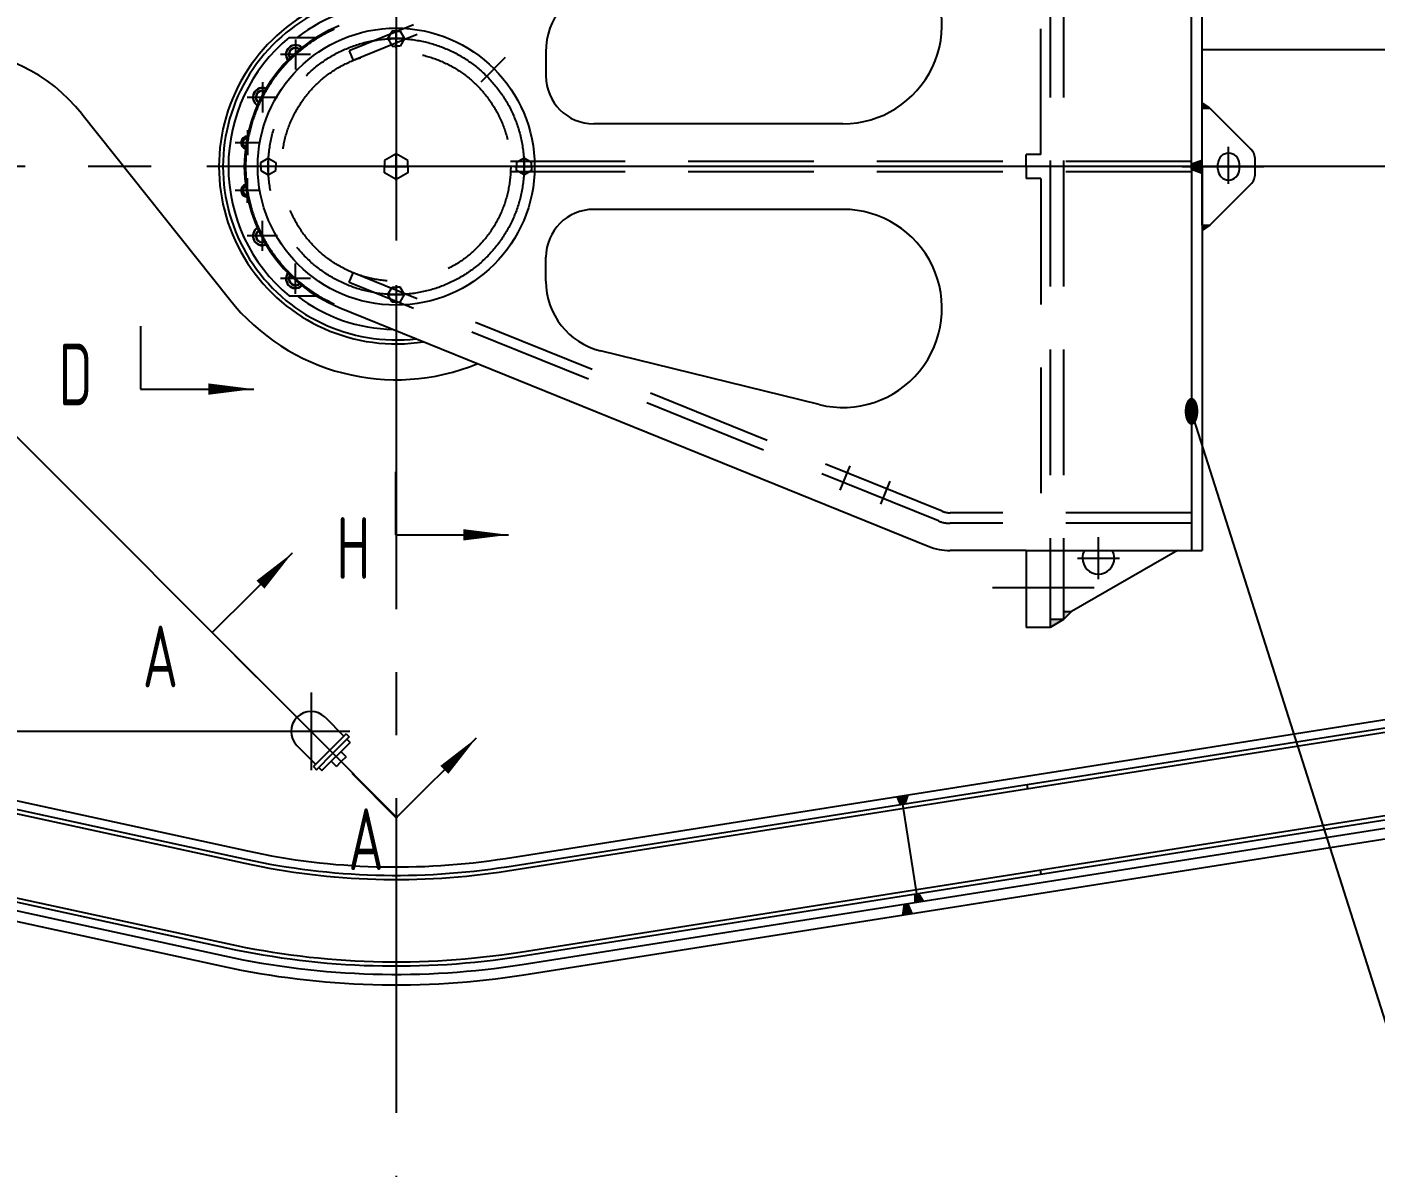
# Model space of a CAD drawing. Header units: millimetres. Extents: x -44903 to -2851, y -697 to 17820.
# Drawn here: x -34613 to -31400, y 11468 to 14185 of the extents above; entities that cross this region are included whole.
import ezdxf
from ezdxf.enums import TextEntityAlignment as Align

# ---------------------------------------------------------------- set-up
doc = ezdxf.new("R2010")
doc.units = ezdxf.units.MM
doc.header["$LTSCALE"] = 600
doc.linetypes.add('F', pattern=[0.75, 0.5, -0.25])
doc.linetypes.add('G', pattern=[2, 1.25, -0.25, 0.25, -0.25])
for name, color, linetype in [('01', 7, 'Continuous'), ('02', 1, 'Continuous'), ('04', 2, 'F'), ('05', 142, 'G'), ('08', 1, 'Continuous'), ('11', 3, 'Continuous')]:
    doc.layers.add(name, color=color, linetype=linetype)
doc.styles.get("Standard").update_dxf_attribs({"font": 'isocp', "width": 0.707, "bigfont": 'intecad.shx'})
doc.dimstyles.new('INTE$2', dxfattribs={"dimscale": 60, "dimtxt": 3.5, "dimasz": 3, "dimexe": 3, "dimexo": 0, "dimgap": 1, "dimtad": 1, "dimtih": 1, "dimtoh": 1, "dimdec": 3, "dimdsep": 46, "dimtxsty": 'Standard', "dimcen": 0, "dimclrd": 1, "dimclre": 1, "dimclrt": 3, "dimaunit": 1, "dimadec": 0, "dimazin": 0, "dimtfac": 1, "dimtdec": 3, "dimtmove": 0, "dimatfit": 0, "dimfxl": 1, "dimarcsym": 0})

# ---------------------------------------------------------------- blocks, each defined once
blk = doc.blocks.new('*D93')
at = {"layer": '08', "color": 1, "lineweight": -2}
for p, q in [((-33936.2, 12505.9), (-34970.3, 13540)), ((-34028.7, 12505.9), (-35398.6, 12505.9))]:
    blk.add_line(p, q, dxfattribs=at)
for start, end in [(143.0486, 149.2464), (165.2845, 171.9514)]:
    blk.add_arc((-33936.2, 12505.9), 1282.4, start, end, dxfattribs=at)
at = {"layer": '08', "color": 1}
for points in [[(-34983.7, 13296.5), (-34938.4, 13257.2), (-34843, 13412.7)], [(-35176.1, 12683.4), (-35235.9, 12687.6), (-35218.6, 12505.9)]]:
    blk.add_solid(points, dxfattribs=at)
at = {"layer": 'DEFPOINTS', "color": 0}
for p in [(-35046.8, 13147.1), (-34028.7, 12505.9), (-33936.2, 12505.9), (-33843.7, 12505.9), (-33730.4, 12300.2)]:
    blk.add_point(p, dxfattribs=at)
at = {"layer": '08', "color": 3, "insert": (-35121, 12996.7), "char_height": 210, "attachment_point": 5}
blk.add_mtext('45°', dxfattribs=at)
blk = doc.blocks.new('*D107')
at = {"layer": '08', "color": 1, "lineweight": -2}
for p, q in [((-40486.6, 14108.5), (-40220.8, 14374.3)), ((-40300.4, 13511.1), (-39733.1, 13511.1))]:
    blk.add_line(p, q, dxfattribs=at)
for start, end in [(63.5375, 82.075), (360, 45), (322.4163, 360), (322.925, 341.4625)]:
    blk.add_arc((-40743.2, 13851.9), 558.8, start, end, dxfattribs=at)
at = {"layer": '08', "color": 1}
for points in [[(-40476.7, 14376.5), (-40511.7, 14327.8), (-40348.1, 14247)], [(-40243, 13679.1), (-40183.8, 13669.4), (-40184.4, 13851.9)]]:
    blk.add_solid(points, dxfattribs=at)
at = {"layer": 'DEFPOINTS', "color": 0}
for p in [(-40486.6, 14108.5), (-40259.3, 14131.3), (-41068.3, 13851.9), (-40743.2, 13851.9), (-22617.3, 13851.9)]:
    blk.add_point(p, dxfattribs=at)
at = {"layer": '08', "color": 3, "insert": (-39926.8, 13676.1), "char_height": 210, "attachment_point": 5}
blk.add_mtext('45°', dxfattribs=at)
blk = doc.blocks.new('*D114')
at = {"layer": '08', "color": 1, "lineweight": -2}
blk.add_line((-27154.4, 16020.6), (-27444.7, 16174.6), dxfattribs=at)
for start, end in [(154.2198, 163.9814), (168.0614, 177.8411)]:
    blk.add_arc((-23065.2, 13851.9), 4777.3, start, end, dxfattribs=at)
at = {"layer": '08', "color": 1}
for points in [[(-27393.8, 15943.2), (-27340.2, 15916.1), (-27285.7, 16090.2)], [(-27809.1, 14031.3), (-27869.1, 14032.5), (-27842.5, 13851.9)]]:
    blk.add_solid(points, dxfattribs=at)
at = {"layer": 'DEFPOINTS', "color": 0}
for p in [(-27154.4, 16020.6), (-27592.3, 15377.7), (-41068.3, 13851.9), (-23065.2, 13851.9), (-22617.3, 13851.9)]:
    blk.add_point(p, dxfattribs=at)
at = {"layer": '08', "color": 3, "insert": (-27701.2, 15005.2), "char_height": 210, "attachment_point": 5}
blk.add_mtext('28°', dxfattribs=at)
blk = doc.blocks.new('*U138')
at = {"layer": '01'}
for p, q in [((0, 20), (-18, 9.6)), ((-18, 9.6), (-18, 0)), ((-18, -9.6), (-18, 0)), ((18, 9.6), (0, 20)), ((18, 0), (18, 9.6)), ((18, 0), (18, -9.6)), ((0, -20), (-18, -9.6)), ((18, -9.6), (0, -20))]:
    blk.add_line(p, q, dxfattribs=at)
at = {"layer": '05'}
for p, q in [((-19.7, 0), (20.5, 0)), ((0, 21.6), (0, -21.2))]:
    blk.add_line(p, q, dxfattribs=at)
blk = doc.blocks.new('*U139')
at = {"layer": '01'}
for p, q in [((0, 30.4), (-27.5, 14.5)), ((-27.5, 14.5), (-27.5, 0)), ((-27.5, -14.5), (-27.5, 0)), ((27.5, 14.5), (0, 30.4)), ((27.5, 0), (27.5, 14.5)), ((27.5, 0), (27.5, -14.5)), ((0, -30.4), (-27.5, -14.5)), ((27.5, -14.5), (0, -30.4))]:
    blk.add_line(p, q, dxfattribs=at)
at = {"layer": '05'}
for p, q in [((-29.2, 0), (30, 0)), ((0, 32), (0, -31.6))]:
    blk.add_line(p, q, dxfattribs=at)

msp = doc.modelspace()

# ---------------------------------------------------------------- hatches: boundary and pattern name
at = {"layer": '01'}
for points in [[(-31793.2044, 13991.4243), (-31812.2044, 13991.4243), (-31812.2044, 14003.4323)], [(-31793.2044, 13712.4243), (-31812.2044, 13700.0192), (-31812.2044, 13712.4243)], [(-32496.6911, 12098.2878), (-32476.7139, 12101.4415), (-32487.835, 12119.9336), (-32496.5843, 12118.5523)]]:
    msp.add_hatch(color=256, dxfattribs=at).paths.add_polyline_path(points)
h = msp.add_hatch(color=256, dxfattribs=at)
h.paths.add_polyline_path([(-31837.2044, 13851.9243), (-31837.2044, 13858.4243), (-31812.2044, 13867.5236), (-31812.2044, 13851.9243)])
h.paths.add_polyline_path([(-31812.2044, 13851.9243), (-31812.2044, 13836.3251), (-31837.2044, 13845.4243), (-31837.2044, 13851.9243)])
h = msp.add_hatch(color=256, dxfattribs=at)
h.paths.add_polyline_path([(-32142.2044, 12772.4243), (-32174.2044, 12753.4243), (-32174.2044, 12772.4243)])
h.paths.add_polyline_path([(-32123.2044, 12791.9156), (-32142.2044, 12772.4243), (-32142.2044, 12791.9156)])
h = msp.add_hatch(color=256, dxfattribs=at)
h.paths.add_polyline_path([(-32526.2044, 12352.8967), (-32539.2044, 12350.8431), (-32530.9242, 12331.9031), (-32526.2044, 12332.6487)])
h.paths.add_polyline_path([(-32514.2044, 12349.8932), (-32514.2044, 12354.7923), (-32526.2044, 12352.8967), (-32526.2044, 12332.6487), (-32519.8496, 12333.6525)])
h.paths.add_polyline_path([(-32512.4026, 12355.0769), (-32514.2044, 12354.7923), (-32514.2044, 12349.8932)])
h = msp.add_hatch(color=256, dxfattribs=at)
h.paths.add_polyline_path([(-32518.067, 12094.9133), (-32521.8404, 12094.3176), (-32526.4153, 12068.2858), (-32514.1686, 12070.2191)])
h.paths.add_polyline_path([(-32514.2044, 12095.5231), (-32518.067, 12094.9133), (-32514.1686, 12070.2191), (-32503.7777, 12071.8595)])

# ---------------------------------------------------------------- linework, layer by layer
at = {"layer": '01', "color": 7, "linetype": 'Continuous'}
for p, q in [((-31837.2044, 13858.4243), (-31837.2044, 14766.4243)), ((-31812.2044, 13851.9243), (-31812.2044, 14766.4243)), ((-33988.422, 14159.9243), (-33923.4148, 14159.9243)), ((-31812.2044, 14130.9243), (-31371.2044, 14130.9243)), ((-31793.2044, 13991.4243), (-31696.3344, 13894.5543)), ((-34482.5113, 13977.7228), (-34130.7121, 13535.6149)), ((-32668.2044, 13953.9243), (-33262.2044, 13953.9243)), ((-31812.2044, 13851.9243), (-31812.2044, 12937.4243)), ((-31774.2044, 13845.4243), (-31774.2044, 13858.4243)), ((-31723.2044, 13845.4243), (-31723.2044, 13858.4243)), ((-31837.2044, 13845.4243), (-31837.2044, 12937.4243)), ((-31793.2044, 13712.4243), (-31696.3344, 13809.2944)), ((-32668.2044, 13749.9243), (-33262.2044, 13749.9243)), ((-33988.422, 13543.9243), (-33923.4148, 13543.9243)), ((-33869.1912, 13516.4372), (-32464.796, 12947.1779)), ((-32231.2044, 12936.9243), (-32412.2044, 12936.9243)), ((-32231.2044, 12937.4243), (-31812.2044, 12937.4243)), ((-32231.2044, 12937.4243), (-32231.2044, 12753.4243)), ((-32174.2044, 12920.731), (-32174.2044, 12753.4243)), ((-32142.2044, 12937.4243), (-32142.2044, 12772.4243)), ((-31870.9892, 12937.4243), (-32123.2044, 12791.9156)), ((-32142.2044, 12791.9156), (-32123.2044, 12791.9156)), ((-33902.6169, 12539.5119), (-33857.6212, 12494.5163)), ((-33969.792, 12472.3368), (-33924.7963, 12427.3411)), ((-33850.4215, 12487.3166), (-33842.9223, 12479.8173)), ((-33917.5967, 12420.1414), (-33910.0974, 12412.6422)), ((-32229.8742, 12379.429), (-32228.2999, 12369.4563)), ((-32526.2044, 12332.6487), (-32492.5076, 12119.1959)), ((-32197.7367, 12175.8539), (-32196.1774, 12165.9762))]:
    msp.add_line(p, q, dxfattribs=at)
at = {"layer": '01'}
for p, q in [((-33376.2044, 14124.9243), (-33376.2044, 14067.9243)), ((-31793.2044, 13991.4243), (-31812.2044, 14003.4323)), ((-31812.2044, 13712.4243), (-31812.2044, 13991.4243)), ((-31812.2044, 13991.4243), (-31793.2044, 13991.4243)), ((-31837.2044, 13858.4243), (-31812.2044, 13867.5236)), ((-31837.2044, 13845.4243), (-31837.2044, 13858.4243)), ((-31685.2044, 13836.1645), (-31685.2044, 13867.6842)), ((-31837.2044, 13845.4243), (-31812.2044, 13836.3251)), ((-33472.7604, 12203.3705), (-23406.9077, 13792.4213)), ((-33469.6417, 12183.6151), (-23395.1224, 13774.0342)), ((-33468.0824, 12173.7374), (-23413.3184, 13761.0378)), ((-31812.2044, 13712.4243), (-31793.2044, 13712.4243)), ((-31793.2044, 13712.4243), (-31812.2044, 13700.0192)), ((-33376.2044, 13578.9243), (-33376.2044, 13635.9243)), ((-33437.5193, 11980.135), (-23362.9999, 13570.5541)), ((-33435.9599, 11970.2573), (-23361.4405, 13560.6764)), ((-33432.8392, 11950.5023), (-23364.6355, 13539.9243)), ((-33428.9384, 11925.8085), (-23362.6743, 13514.9243)), ((-34342.8044, 13471.7396), (-34342.8044, 13321.7396)), ((-32724.5117, 13284.7399), (-33246.0033, 13412.8628)), ((-40435.7356, 13359.28), (-34137.8203, 11990.3898)), ((-40432.2044, 13338.0455), (-34142.0682, 11970.8461)), ((-33735.03, 13124.4242), (-33735.03, 12974.4242)), ((-32123.2044, 12791.9156), (-32142.2044, 12772.4243)), ((-37998.4357, 12783.4673), (-34147.3782, 11946.4165)), ((-32142.2044, 12772.4243), (-32174.2044, 12753.4243)), ((-32142.2044, 12772.4243), (-32174.2044, 12772.4243)), ((-34171.6775, 12741.3975), (-34065.9455, 12634.9986)), ((-32174.2044, 12753.4243), (-32231.2044, 12753.4243)), ((-36306.5771, 12703.2927), (-34087.6947, 12221.0051)), ((-36306.5771, 12682.8257), (-34091.9426, 12201.4614)), ((-36286.5817, 12668.2461), (-34094.0666, 12191.6896)), ((-33910.0974, 12412.6422), (-33842.9223, 12479.8173)), ((-33852.2129, 12499.9245), (-33891.2088, 12460.9287)), ((-33845.0133, 12492.7248), (-33884.0091, 12453.729)), ((-33852.2129, 12499.9245), (-33845.0133, 12492.7248)), ((-36286.5817, 12467.6696), (-34135.6963, 12000.1616)), ((-33930.2046, 12421.9329), (-33891.2088, 12460.9287)), ((-33923.0049, 12414.7332), (-33884.0091, 12453.729)), ((-33852.548, 12445.439), (-33864.9243, 12457.8153)), ((-33852.548, 12445.439), (-33864.1336, 12433.8535)), ((-33930.2046, 12421.9329), (-33923.0049, 12414.7332)), ((-33875.7191, 12422.2679), (-33888.0954, 12434.6442)), ((-33875.7191, 12422.2679), (-33864.1336, 12433.8535)), ((-33838.9365, 12406.5579), (-33733.2044, 12300.159)), ((-32530.9242, 12331.9031), (-32539.2044, 12350.8431)), ((-32519.8496, 12333.6525), (-32512.4026, 12355.0769)), ((-32496.5843, 12118.5523), (-32496.6911, 12098.2878)), ((-32487.835, 12119.9336), (-32476.7139, 12101.4415)), ((-32521.8404, 12094.3176), (-32526.4153, 12068.2858)), ((-32518.067, 12094.9133), (-32514.1686, 12070.2191)), ((-32514.2044, 12095.5231), (-32503.7777, 12071.8595))]:
    msp.add_line(p, q, dxfattribs=at)
at = {"layer": '01', "color": 7, "linetype": 'Continuous'}
msp.add_circle((-33733.2044, 13851.9243), 330, dxfattribs=at)
for centre, radius, start, end in [((-32668.2044, 14189.9243), 236, 270, 103.8033355), ((-33733.2044, 13851.9243), 413, 83.2893272, 276.7106728), ((-33733.2044, 13851.9243), 388, 90.9704971, 127.4565812), ((-33733.2044, 13851.9243), 362, 112.0647419, 180), ((-33733.2044, 13851.9243), 400, 129.6461111, 180), ((-33973.1878, 14118.9243), 23, 47.6281465, 216.271147), ((-33973.1878, 14118.9243), 22, 48.0512983, 215.8479952), ((-33262.2044, 14067.9243), 114, 180, 270), ((-34052.0398, 14016.9243), 23, 68.3165536, 236.959554), ((-34087.6505, 13908.9243), 15.5, 90.81311, 250.9153628), ((-31748.7044, 13858.4243), 25.5, 0, 180), ((-31723.2044, 13867.6842), 38, 0, 45), ((-33733.2044, 13851.9243), 400, 180, 230.3538889), ((-33733.2044, 13851.9243), 362, 180, 247.9352581), ((-31748.7044, 13845.4243), 25.5, 180, 0), ((-31723.2044, 13836.1645), 38, 315, 0), ((-34087.6505, 13794.9243), 15.5, 109.0846372, 269.18689), ((-33262.2044, 13635.9243), 114, 90, 180), ((-32668.2044, 13513.9243), 236, 256.1966645, 90), ((-34052.0398, 13686.9243), 23, 123.040446, 291.6834464), ((-33973.1878, 13584.9243), 23, 143.728853, 323.1509245), ((-33973.1878, 13584.9243), 22, 144.1520048, 322.4945119), ((-33733.2044, 13851.9243), 388, 232.5434188, 269.0295029), ((-32412.2044, 13076.9243), 140, 247.9352581, 270), ((-32059.2044, 12918.9156), 38, 150.8516225, 180), ((-32059.2044, 12918.9156), 38, 180, 0), ((-32059.2044, 12918.9156), 38, 0, 29.1483775), ((-33936.2044, 12505.9243), 47.5, 45, 225)]:
    msp.add_arc(centre, radius, start, end, dxfattribs=at)
at = {"layer": '01'}
for centre, radius, start, end in [((-33733.2044, 13851.9243), 422.5, 81.0244315, 278.9755685), ((-33205.2044, 14124.9243), 171, 103.8033355, 180), ((-34800.2044, 13724.9243), 406, 38.5103718, 90), ((-33973.1878, 14118.9243), 15.1936, 52.1514572, 211.7478363), ((-34052.0398, 14016.9243), 22, 68.7397053, 236.5364023), ((-34052.0398, 14016.9243), 15.1936, 72.8398643, 232.4362434), ((-34087.6505, 13908.9243), 14.5, 91.6750112, 250.0534616), ((-34087.6505, 13908.9243), 10.3177, 96.9817763, 244.7466965), ((-34087.6505, 13794.9243), 14.5, 109.9465384, 268.3249888), ((-34087.6505, 13794.9243), 10.3177, 115.2533035, 263.0182237), ((-34052.0398, 13686.9243), 22, 123.4635977, 291.2602947), ((-34052.0398, 13686.9243), 15.1936, 127.5637566, 287.1601357), ((-33973.1878, 13584.9243), 15.1936, 148.2521637, 315.5949037), ((-33205.2044, 13578.9243), 171, 180, 256.1966645), ((-33733.2044, 13851.9243), 508, 218.5103718, 292.4885326), ((-33733.2044, 13851.9243), 1669, 257.7371529, 278.9767618), ((-33733.2044, 13851.9243), 1699, 257.7371529, 278.9767618), ((-33733.2044, 13851.9243), 1689, 257.7371529, 278.9767618), ((-33733.2044, 13851.9243), 1905, 257.7371529, 278.9767618), ((-33733.2044, 13851.9243), 1895, 257.7371529, 278.9767618), ((-33733.2044, 13851.9243), 1925, 257.7371529, 278.9767618), ((-33733.2044, 13851.9243), 1950, 257.7371529, 278.9767618)]:
    msp.add_arc(centre, radius, start, end, dxfattribs=at)
at = {"layer": '02'}
for p, q in [((-34342.8044, 13321.7396), (-34072.8044, 13321.7396)), ((-31837.2044, 13265.5791), (-31258.586, 11445.3356)), ((-33735.03, 12974.4242), (-33465.03, 12974.4242)), ((-34171.6775, 12741.3975), (-33980.1595, 12931.7152)), ((-33733.2044, 12300.159), (-33541.6864, 12490.4767))]:
    msp.add_line(p, q, dxfattribs=at)
for points in [[(-34072.8044, 13321.7396, 0, 27, 0), (-34180.8044, 13321.7396, 0, 0, 0)], [(-33465.03, 12974.4242, 0, 27, 0), (-33573.03, 12974.4242, 0, 0, 0)], [(-33980.1595, 12931.7152, 0, 27, 0), (-34056.7667, 12855.5881, 0, 0, 0)], [(-33541.6864, 12490.4767, 0, 27, 0), (-33618.2936, 12414.3496, 0, 0, 0)]]:
    msp.add_lwpolyline(points, format="xyseb", dxfattribs=at)
at = {"layer": '02', "color": 1, "linetype": 'Continuous'}
for centre, radius, start, end in [((-33973.1878, 14118.9243), 16.2104, 51.3459315, 212.553362), ((-34052.0398, 14016.9243), 16.2104, 72.0343385, 233.2417691), ((-34087.6505, 13908.9243), 11.188, 95.5598241, 246.1686486), ((-34087.6505, 13794.9243), 11.188, 113.8313514, 264.4401759), ((-34052.0398, 13686.9243), 16.2104, 126.7582309, 287.9656615), ((-33973.1878, 13584.9243), 16.2104, 147.446638, 317.0170256)]:
    msp.add_arc(centre, radius, start, end, dxfattribs=at)
at = {"layer": '04', "color": 2, "linetype": 'F'}
for p, q in [((-32174.2044, 14766.4243), (-32174.2044, 12920.731)), ((-32142.2044, 14766.4243), (-32142.2044, 12937.4243)), ((-32440.7114, 14696.3842), (-33845.0976, 14128.1198)), ((-32431.3341, 14673.2095), (-33835.7203, 14104.9451)), ((-32196.2044, 13880.4243), (-32196.2044, 14667.4243)), ((-31837.2044, 13864.4243), (-33460.4907, 13864.4243)), ((-32196.2044, 13880.4243), (-32231.2044, 13880.4243)), ((-32231.2044, 13851.9243), (-32231.2044, 13880.4243)), ((-32231.2044, 13851.9243), (-32231.2044, 13823.4243)), ((-31837.2044, 13839.4243), (-33460.4907, 13839.4243)), ((-32196.2044, 13823.4243), (-32231.2044, 13823.4243)), ((-32196.2044, 13823.4243), (-32196.2044, 13036.4243)), ((-32431.3341, 13030.6392), (-33835.7203, 13598.9036)), ((-32440.7114, 13007.4645), (-33845.0976, 13575.7289)), ((-31837.2044, 13026.9156), (-32412.2044, 13026.9156)), ((-31837.2044, 13001.9156), (-32412.2044, 13001.9156))]:
    msp.add_line(p, q, dxfattribs=at)
at = {"layer": '04'}
for p, q in [((-33845.0976, 14128.1198), (-33835.4888, 14105.0388)), ((-33845.0976, 13575.7289), (-33835.7203, 13598.9036))]:
    msp.add_line(p, q, dxfattribs=at)
at = {"layer": '04', "color": 2, "linetype": 'F'}
msp.add_circle((-33733.2044, 13851.9243), 273, dxfattribs=at)
for radius in [51, 76]:
    msp.add_arc((-32412.2044, 13077.9156), radius, 247.97, 270, dxfattribs=at)
at = {"layer": '05'}
for p, q in [((-33733.2044, 14746.9535), (-33733.2044, 4103.6544)), ((-33733.2044, 14425.7357), (-33733.2044, 13357.3003)), ((-33733.2044, 14134.2544), (-33733.2044, 14176.7176)), ((-33973.1878, 14154.9243), (-33973.1878, 14082.9243)), ((-33937.1878, 14118.9243), (-34009.1878, 14118.9243)), ((-33530.9719, 14054.1569), (-33472.2985, 14112.8303)), ((-34052.0398, 14052.9243), (-34052.0398, 13980.9243)), ((-34016.0398, 14016.9243), (-34088.0398, 14016.9243)), ((-34087.6505, 13938.4243), (-34087.6505, 13879.4243)), ((-34058.1505, 13908.9243), (-34117.1505, 13908.9243)), ((-31748.7044, 13810.9916), (-31748.7044, 13898.8012)), ((-22617.3033, 13851.9243), (-41068.288, 13851.9243)), ((-31723.7705, 13851.9243), (-34184.7376, 13851.9243)), ((-34015.5345, 13851.9243), (-34057.9977, 13851.9243)), ((-33909.2364, 13851.9243), (-34024.5238, 13851.9243)), ((-33450.8743, 13851.9243), (-33408.4112, 13851.9243)), ((-31859.6875, 13851.9243), (-31665.1602, 13851.9243)), ((-34087.6505, 13765.4243), (-34087.6505, 13824.4243)), ((-34058.1505, 13794.9243), (-34117.1505, 13794.9243)), ((-34052.0398, 13650.9243), (-34052.0398, 13722.9243)), ((-34016.0398, 13686.9243), (-34088.0398, 13686.9243)), ((-33973.1878, 13548.9243), (-33973.1878, 13620.9243)), ((-33937.1878, 13584.9243), (-34009.1878, 13584.9243)), ((-33733.2044, 13569.5942), (-33733.2044, 13527.1311)), ((-32059.2044, 12868.9156), (-32059.2044, 12968.9156)), ((-32109.2044, 12918.9156), (-32009.2044, 12918.9156)), ((-32311.8221, 12848.9243), (-32069.4412, 12848.9243)), ((-33936.2044, 12598.4243), (-33936.2044, 12413.4243)), ((-33843.7044, 12505.9243), (-34028.7044, 12505.9243))]:
    msp.add_line(p, q, dxfattribs=at)
at = {"layer": '05', "color": 142, "linetype": 'G'}
for p, q in [((-32651.7295, 13139.1358), (-32675.4279, 13080.5686)), ((-32556.6862, 13102.0888), (-32578.6762, 13047.7435)), ((-33936.2044, 12505.9243), (-33730.439, 12300.159))]:
    msp.add_line(p, q, dxfattribs=at)
msp.add_circle((-33733.2044, 13851.9243), 305, dxfattribs=at)
at = {"layer": '05'}
for start, end in [(114.2624426, 180), (180, 245.7375574)]:
    msp.add_arc((-33733.2044, 13851.9243), 359, start, end, dxfattribs=at)

# ---------------------------------------------------------------- block references
at = {"layer": '04', "extrusion": (0, 0, -1), "zscale": -1}
for name, p, rotation in [('*U138', (33733.2044, 14156.9243), 90), ('*U139', (33733.2044, 13851.9243), 180.0000000000012), ('*U138', (34038.2044, 13851.9243), 1.22133299768199e-12), ('*U138', (33428.2044, 13851.9243), 180.0000000000012), ('*U138', (33733.2044, 13546.9243), 270)]:
    msp.add_blockref(name, p, dxfattribs=dict(at, rotation=rotation))

# ---------------------------------------------------------------- texts
at = {"layer": '02', "width": 0.605172}
msp.add_text('●', height=60, dxfattribs=at).set_placement((-31855.2044, 13235.5791), (-31819.2044, 13235.5791), align=Align.FIT)
at = {"layer": '11', "width": 0.707}
for s, p in [('D', (-34537.6813, 13239.0455)), ('H', (-33875.7008, 12825.5747)), ('A', (-34337.1736, 12567.0339)), ('A', (-33847.1311, 12131.4687))]:
    msp.add_text(s, height=147, dxfattribs=at).set_placement(p, align=Align.BOTTOM_LEFT)

# ---------------------------------------------------------------- dimensions: what is measured, and where the dimension line sits
at = {"layer": '08'}
for base, line1, line2, picture, middle in [((-27592.256, 15377.7438), ((-27154.4377, 16020.6441), (-23065.2044, 13851.9243)), ((-22617.3033, 13851.9243), (-41068.288, 13851.9243)), '*D114', (-27701.1831, 15005.1907)), ((-40259.2876, 14131.3139), ((-22617.3033, 13851.9243), (-41068.288, 13851.9243)), ((-40486.6354, 14108.4934), (-40743.2044, 13851.9243)), '*D107', (-39926.7695, 13676.1141)), ((-35046.8123, 13147.1341), ((-33843.7044, 12505.9243), (-34028.7044, 12505.9243)), ((-33936.2044, 12505.9243), (-33730.439, 12300.159)), '*D93', (-35121.0056, 12996.6851))]:
    dim = msp.add_angular_dim_2l(base=base, line1=line1, line2=line2, dimstyle='INTE$2', dxfattribs=at)
    dim.commit()
    dim.dimension.update_dxf_attribs({"geometry": picture, "text_midpoint": middle})

doc.saveas('drawing.dxf')
